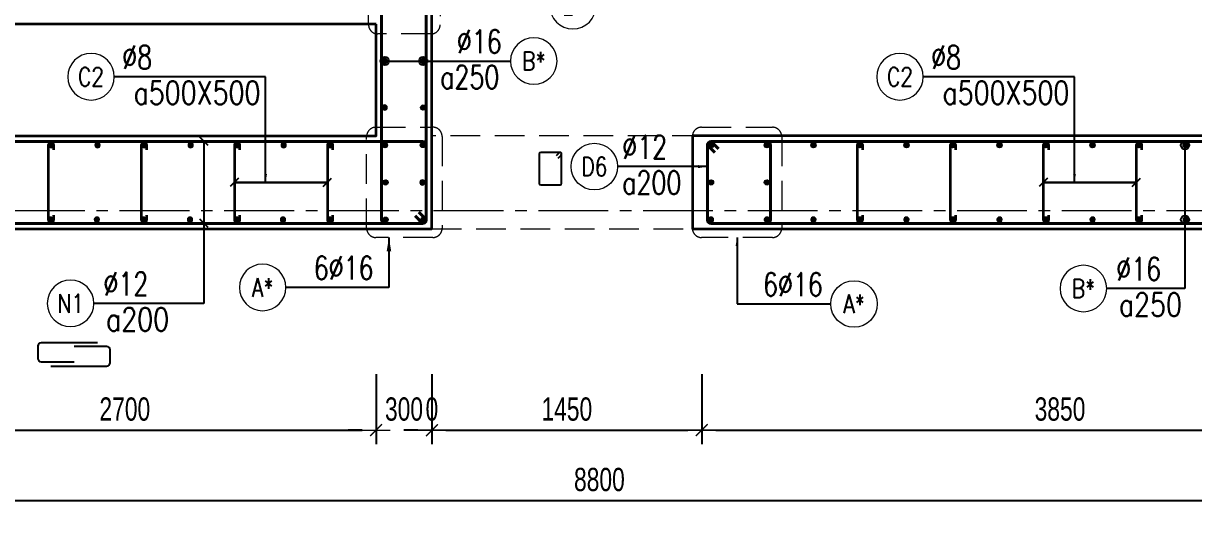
# Model space of a CAD drawing. Header units: millimetres. Extents: x 738475 to 1279438, y -34239 to 156422.
# Drawn here: x 1065577 to 1071865, y 138633 to 141270 of the extents above; entities that cross this region are included whole.
import ezdxf
from ezdxf.enums import TextEntityAlignment as Align

# ---------------------------------------------------------------- set-up
doc = ezdxf.new("R2010")
doc.units = ezdxf.units.MM
doc.header["$MEASUREMENT"] = 0
doc.linetypes.add('HIDDEN2', pattern=[4.7625, 3.175, -1.5875])
doc.linetypes.add('HT_Grid$0$CENTER2', pattern=[1.125, 0.75, -0.125, 0.125, -0.125])
doc.layers.get('0').update_dxf_attribs({"lineweight": 20})
doc.layers.get('Defpoints').update_dxf_attribs({"color": 151, "lineweight": 9})
for name, color, linetype, lineweight in [('HT_Grid$0$NDC_S_AXIS', 5, 'HT_Grid$0$CENTER2', 13), ('KC-LEADER', 153, 'Continuous', 18), ('KC-THEP', 6, 'Continuous', 40), ('NDC_S_BEAM', 3, 'HIDDEN2', 20), ('NDC_S_DIM', 1, 'Continuous', 15), ('NDC_S_HIDDEN', 8, 'HIDDEN2', 13), ('NDC_S_LEADER', 1, 'Continuous', 15), ('NDC_S_REBAR', 4, 'Continuous', 35), ('NDC_S_STIRRUP', 4, 'Continuous', 40), ('NDC_S_VN TEXT', 7, 'Continuous', 20), ('NDC_S_WALL', 6, 'Continuous', 35)]:
    doc.layers.add(name, color=color, linetype=linetype, lineweight=lineweight)
doc.layers.add('Leader', color=6, linetype='Continuous')
doc.layers.add('Ligature', color=1, linetype='Continuous')
doc.styles.add('NDC_ARIAL', font='arial.ttf', dxfattribs={"width": 0.85})
doc.styles.add('NDC_DIM', font='', dxfattribs={"width": 0.75})
doc.styles.add('NDC_EN TXT', font='romans.shx', dxfattribs={"width": 0.8})
doc.styles.get('NDC_DIM').set_extended_font_data('Dotum')
doc.dimstyles.new('NDC_1-50', dxfattribs={"dimscale": 50, "dimtxt": 2.5, "dimasz": 1, "dimexe": 1.5, "dimexo": 0, "dimgap": 0.8, "dimtad": 1, "dimdec": 0, "dimdsep": 46, "dimtxsty": 'NDC_ARIAL', "dimblk": 'DIMMARK', "dimcen": 49999.938995, "dimdle": 1.5, "dimclrd": 1, "dimclre": 1, "dimclrt": 3, "dimadec": 0, "dimazin": 0, "dimtfac": 1, "dimtdec": 0, "dimtix": 1, "dimtmove": 2, "dimatfit": 3, "dimfxl": 1, "dimarcsym": 0})
doc.dimstyles.new('NDC_dim_30', dxfattribs={"dimscale": 30, "dimtxt": 2.5, "dimasz": 1.5, "dimexe": 1.5, "dimexo": 2.5, "dimgap": 1, "dimtad": 1, "dimdec": 0, "dimzin": 0, "dimdsep": 46, "dimtxsty": 'NDC_DIM', "dimblk": 'DIMMARK', "dimcen": 0.09, "dimdle": 1.2, "dimclrd": 1, "dimclre": 1, "dimclrt": 3, "dimadec": 0, "dimazin": 0, "dimtfac": 1, "dimtdec": 0, "dimtix": 1, "dimtofl": 0, "dimtmove": 0, "dimatfit": 3, "dimfxl": 6, "dimfxlon": 1, "dimtolj": 1, "dimtzin": 0, "dimarcsym": 0})
doc.dimstyles.new('NDC_dim_50', dxfattribs={"dimscale": 50, "dimtxt": 2.5, "dimasz": 1.5, "dimexe": 1.5, "dimexo": 2.5, "dimgap": 1, "dimtad": 1, "dimdec": 0, "dimzin": 0, "dimdsep": 46, "dimtxsty": 'NDC_DIM', "dimblk": 'DIMMARK', "dimcen": 0.09, "dimdle": 1.2, "dimclrd": 1, "dimclre": 1, "dimclrt": 3, "dimadec": 0, "dimazin": 0, "dimtfac": 1, "dimtdec": 0, "dimtix": 1, "dimtofl": 0, "dimtmove": 0, "dimatfit": 3, "dimfxl": 6, "dimfxlon": 1, "dimtolj": 1, "dimtzin": 0, "dimarcsym": 0})

# ---------------------------------------------------------------- blocks, each defined once
blk = doc.blocks.new('THEP')
at = {"layer": 'KC-LEADER', "color": 6}
blk.add_circle((0, 0), 14, dxfattribs=at)
at = {"layer": 'KC-THEP'}
for p, q in [((-14, 0), (14, 0)), ((9.9, 9.9), (-9.9, -9.9)), ((-9.9, 9.9), (9.9, -9.9)), ((0, 14), (0, -14))]:
    blk.add_line(p, q, dxfattribs=at)
blk = doc.blocks.new('DIMMARK')
at = {"layer": 'NDC_S_DIM', "color": 1}
blk.add_line((-1.5, 0), (1, 0), dxfattribs=at)
at = {"layer": 'NDC_S_DIM', "color": 2, "const_width": 0.1}
blk.add_lwpolyline([(-0.424, -0.424), (0.424, 0.424)], dxfattribs=at)
blk = doc.blocks.new('*U10')
blk.add_circle((2.5, 0), 2.5)
at = {"layer": 'NDC_S_VN TEXT', "color": 3, "style": 'NDC_EN TXT'}
for tag, width, p in [('DK2', 0.75, (-0.85, 0.85)), ('KC2', 0.8, (-0.85, -2.97))]:
    blk.add_attdef(tag, text='', height=2.5, dxfattribs=dict(at, width=width)).set_placement(p, align=Align.RIGHT)
at = {"layer": 'NDC_S_VN TEXT', "color": 7, "style": 'NDC_EN TXT', "width": 0.8}
blk.add_attdef('SH3', text='', height=2, dxfattribs=at).set_placement((2.5, 0), align=Align.MIDDLE)
blk = doc.blocks.new('A$C72321851')
at = {"layer": 'Ligature'}
for points in [[(-60.9, -129.3), (-60.9, 170.9, -0.414214), (-43.3, 188.5), (25.8, 188.5, -0.414214), (43.4, 170.9), (43.4, -4.3)], [(-39.7, -4.3), (-39.7, -179.5, 0.414214), (-22.1, -197.1), (47, -197.1, 0.414214), (64.6, -179.5), (64.6, 120.7)]]:
    blk.add_lwpolyline(points, format="xyb", dxfattribs=at)
blk = doc.blocks.new('*U9')
blk.add_circle((2.5, 0), 2.5)
at = {"layer": 'NDC_S_VN TEXT', "color": 3, "style": 'NDC_EN TXT', "width": 0.75}
blk.add_attdef('DK2', text='', height=2.5, dxfattribs=at).set_placement((-0.85, 0.85), align=Align.RIGHT)
at = {"layer": 'NDC_S_VN TEXT', "color": 7, "style": 'NDC_EN TXT', "width": 0.8}
blk.add_attdef('SH3', text='', height=2, dxfattribs=at).set_placement((2.5, 0), align=Align.MIDDLE)
blk = doc.blocks.new('*U13')
blk.add_circle((-2.5, 0), 2.5)
at = {"layer": 'NDC_S_VN TEXT', "color": 3, "style": 'NDC_EN TXT', "width": 0.75}
blk.add_attdef('DK1', (0.5, 0.85), '', height=2.5, dxfattribs=at)
at = {"layer": 'NDC_S_VN TEXT', "color": 7, "style": 'NDC_EN TXT', "width": 0.8}
blk.add_attdef('SH2', text='', height=2, dxfattribs=at).set_placement((-2.5, 0), align=Align.MIDDLE)
blk = doc.blocks.new('*U11')
blk.add_circle((-2.5, 0), 2.5)
at = {"layer": 'NDC_S_VN TEXT', "color": 3, "style": 'NDC_EN TXT', "width": 0.75}
for tag, p in [('DK1', (0.5, 0.85)), ('KC1', (0.5, -2.97))]:
    blk.add_attdef(tag, p, '', height=2.5, dxfattribs=at)
at = {"layer": 'NDC_S_VN TEXT', "color": 7, "style": 'NDC_EN TXT', "width": 0.8}
blk.add_attdef('SH2', text='', height=2, dxfattribs=at).set_placement((-2.5, 0), align=Align.MIDDLE)
blk = doc.blocks.new('*D990')
at = {"layer": 'Defpoints', "color": 0, "transparency": 16777216}
for p in [(1064771.7, 140747.9), (1067471.7, 140747.9), (1067471.7, 139085.9)]:
    blk.add_point(p, dxfattribs=at)
at = {"layer": 'NDC_S_DIM', "color": 1, "lineweight": -2, "transparency": 16777216}
for p, q in [((1064771.7, 139385.9), (1064771.7, 139010.9)), ((1067471.7, 139385.9), (1067471.7, 139010.9)), ((1064846.7, 139085.9), (1067396.7, 139085.9))]:
    blk.add_line(p, q, dxfattribs=at)
at = {"layer": 'NDC_S_DIM', "color": 1, "lineweight": -2, "transparency": 16777216, "xscale": 75, "yscale": 75, "zscale": 75, "rotation": 180}
blk.add_blockref('DIMMARK', (1064771.7, 139085.9), dxfattribs=at)
at = {"layer": 'NDC_S_DIM', "color": 1, "lineweight": -2, "transparency": 16777216, "xscale": 75, "yscale": 75, "zscale": 75}
blk.add_blockref('DIMMARK', (1067471.7, 139085.9), dxfattribs=at)
at = {"layer": 'NDC_S_DIM', "color": 3, "transparency": 16777216, "insert": (1066121.7, 139198.5), "char_height": 125, "attachment_point": 5, "style": 'NDC_DIM'}
blk.add_mtext('\\A1;2700', dxfattribs=at)
blk = doc.blocks.new('*D991')
at = {"layer": 'Defpoints', "color": 0, "transparency": 16777216}
for p in [(1067471.7, 140747.9), (1067771.7, 140747.9), (1067771.7, 139085.9)]:
    blk.add_point(p, dxfattribs=at)
at = {"layer": 'NDC_S_DIM', "color": 1, "lineweight": -2, "transparency": 16777216}
for p, q in [((1067471.7, 139385.9), (1067471.7, 139010.9)), ((1067771.7, 139385.9), (1067771.7, 139010.9)), ((1067396.7, 139085.9), (1067321.7, 139085.9)), ((1067846.7, 139085.9), (1067921.7, 139085.9))]:
    blk.add_line(p, q, dxfattribs=at)
at = {"layer": 'NDC_S_DIM', "color": 1, "lineweight": -2, "transparency": 16777216, "xscale": 75, "yscale": 75, "zscale": 75}
blk.add_blockref('DIMMARK', (1067471.7, 139085.9), dxfattribs=at)
at = {"layer": 'NDC_S_DIM', "color": 1, "lineweight": -2, "transparency": 16777216, "xscale": 75, "yscale": 75, "zscale": 75, "rotation": 180}
blk.add_blockref('DIMMARK', (1067771.7, 139085.9), dxfattribs=at)
at = {"layer": 'NDC_S_DIM', "color": 3, "transparency": 16777216, "insert": (1067621.7, 139198.5), "char_height": 125, "attachment_point": 5, "style": 'NDC_DIM'}
blk.add_mtext('\\A1;300', dxfattribs=at)
blk = doc.blocks.new('*D992')
at = {"layer": 'Defpoints', "color": 0, "transparency": 16777216}
for p in [(1067771.7, 140747.9), (1067771.7, 140747.9), (1067771.7, 139085.9)]:
    blk.add_point(p, dxfattribs=at)
at = {"layer": 'NDC_S_DIM', "color": 1, "lineweight": -2, "transparency": 16777216}
for p, q in [((1067771.7, 139385.9), (1067771.7, 139010.9)), ((1067771.7, 139385.9), (1067771.7, 139010.9)), ((1067696.7, 139085.9), (1067621.7, 139085.9)), ((1067846.7, 139085.9), (1067921.7, 139085.9))]:
    blk.add_line(p, q, dxfattribs=at)
at = {"layer": 'NDC_S_DIM', "color": 1, "lineweight": -2, "transparency": 16777216, "xscale": 75, "yscale": 75, "zscale": 75}
blk.add_blockref('DIMMARK', (1067771.7, 139085.9), dxfattribs=at)
at = {"layer": 'NDC_S_DIM', "color": 1, "lineweight": -2, "transparency": 16777216, "xscale": 75, "yscale": 75, "zscale": 75, "rotation": 180}
blk.add_blockref('DIMMARK', (1067771.7, 139085.9), dxfattribs=at)
at = {"layer": 'NDC_S_DIM', "color": 3, "transparency": 16777216, "insert": (1067771.7, 139198.5), "char_height": 125, "attachment_point": 5, "style": 'NDC_DIM'}
blk.add_mtext('\\A1;0', dxfattribs=at)
blk = doc.blocks.new('*D993')
at = {"layer": 'Defpoints', "color": 0, "transparency": 16777216}
for p in [(1067771.7, 140747.9), (1069221.7, 140247.9), (1069221.7, 139085.9)]:
    blk.add_point(p, dxfattribs=at)
at = {"layer": 'NDC_S_DIM', "color": 1, "lineweight": -2, "transparency": 16777216}
for p, q in [((1067771.7, 139385.9), (1067771.7, 139010.9)), ((1069221.7, 139385.9), (1069221.7, 139010.9)), ((1067846.7, 139085.9), (1069146.7, 139085.9))]:
    blk.add_line(p, q, dxfattribs=at)
at = {"layer": 'NDC_S_DIM', "color": 1, "lineweight": -2, "transparency": 16777216, "xscale": 75, "yscale": 75, "zscale": 75, "rotation": 180}
blk.add_blockref('DIMMARK', (1067771.7, 139085.9), dxfattribs=at)
at = {"layer": 'NDC_S_DIM', "color": 1, "lineweight": -2, "transparency": 16777216, "xscale": 75, "yscale": 75, "zscale": 75}
blk.add_blockref('DIMMARK', (1069221.7, 139085.9), dxfattribs=at)
at = {"layer": 'NDC_S_DIM', "color": 3, "transparency": 16777216, "insert": (1068496.7, 139198.5), "char_height": 125, "attachment_point": 5, "style": 'NDC_DIM'}
blk.add_mtext('\\A1;1450', dxfattribs=at)
blk = doc.blocks.new('*D994')
at = {"layer": 'Defpoints', "color": 0, "transparency": 16777216}
for p in [(1073071.7, 140747.9), (1069221.7, 140247.9), (1073071.7, 139085.9)]:
    blk.add_point(p, dxfattribs=at)
at = {"layer": 'NDC_S_DIM', "color": 1, "lineweight": -2, "transparency": 16777216}
for p, q in [((1069221.7, 139385.9), (1069221.7, 139010.9)), ((1073071.7, 139385.9), (1073071.7, 139010.9)), ((1069296.7, 139085.9), (1072996.7, 139085.9))]:
    blk.add_line(p, q, dxfattribs=at)
at = {"layer": 'NDC_S_DIM', "color": 1, "lineweight": -2, "transparency": 16777216, "xscale": 75, "yscale": 75, "zscale": 75, "rotation": 180}
blk.add_blockref('DIMMARK', (1069221.7, 139085.9), dxfattribs=at)
at = {"layer": 'NDC_S_DIM', "color": 1, "lineweight": -2, "transparency": 16777216, "xscale": 75, "yscale": 75, "zscale": 75}
blk.add_blockref('DIMMARK', (1073071.7, 139085.9), dxfattribs=at)
at = {"layer": 'NDC_S_DIM', "color": 3, "transparency": 16777216, "insert": (1071146.7, 139198.5), "char_height": 125, "attachment_point": 5, "style": 'NDC_DIM'}
blk.add_mtext('\\A1;3850', dxfattribs=at)
blk = doc.blocks.new('*D999')
at = {"layer": 'Defpoints', "color": 0, "transparency": 16777216}
for p in [(1064271.7, 140247.9), (1073071.7, 140266.2), (1073071.7, 138707.6)]:
    blk.add_point(p, dxfattribs=at)
at = {"layer": 'NDC_S_DIM', "color": 1, "lineweight": -2, "transparency": 16777216}
for p, q in [((1064271.7, 139007.6), (1064271.7, 138632.6)), ((1073071.7, 139007.6), (1073071.7, 138632.6)), ((1064346.7, 138707.6), (1072996.7, 138707.6))]:
    blk.add_line(p, q, dxfattribs=at)
at = {"layer": 'NDC_S_DIM', "color": 1, "lineweight": -2, "transparency": 16777216, "xscale": 75, "yscale": 75, "zscale": 75, "rotation": 180}
blk.add_blockref('DIMMARK', (1064271.7, 138707.6), dxfattribs=at)
at = {"layer": 'NDC_S_DIM', "color": 1, "lineweight": -2, "transparency": 16777216, "xscale": 75, "yscale": 75, "zscale": 75}
blk.add_blockref('DIMMARK', (1073071.7, 138707.6), dxfattribs=at)
at = {"layer": 'NDC_S_DIM', "color": 3, "transparency": 16777216, "insert": (1068671.7, 138820.2), "char_height": 125, "attachment_point": 5, "style": 'NDC_DIM'}
blk.add_mtext('\\A1;8800', dxfattribs=at)

msp = doc.modelspace()

# ---------------------------------------------------------------- linework, layer by layer
at = {"layer": 'HT_Grid$0$NDC_S_AXIS', "ltscale": 500}
msp.add_line((1062156.128, 140266.203), (1078402.583, 140266.203), dxfattribs=at)
at = {"layer": 'Ligature'}
msp.add_lwpolyline([(1068450.555, 140546.958), (1068466.521, 140562.923, 0.66817864), (1068460.747, 140576.862), (1068356.118, 140576.862, 0.41421356), (1068347.954, 140568.697), (1068347.954, 140411.589, 0.41421356), (1068356.118, 140403.424), (1068460.747, 140403.424, 0.41421356), (1068468.912, 140411.589), (1068468.912, 140568.697, 0.66817864), (1068454.974, 140574.47), (1068439.008, 140558.504)], format="xyb", dxfattribs=at)
at = {"layer": 'NDC_S_BEAM', "ltscale": 50}
for p, q in [((1069221.673, 140666.203), (1067771.701, 140666.203)), ((1067771.701, 140166.203), (1069221.673, 140166.203))]:
    msp.add_line(p, q, dxfattribs=at)
at = {"layer": 'NDC_S_HIDDEN', "ltscale": 50}
for points in [[(1067481.406, 141518.185), (1067766.162, 141518.185, -0.41421356), (1067816.162, 141468.185), (1067816.162, 141263.177, -0.41421356), (1067766.162, 141213.177), (1067481.406, 141213.177, -0.41421356), (1067431.406, 141263.177), (1067431.406, 141468.185, -0.41421356)], [(1067470.991, 140712.446), (1067776.766, 140712.446, -0.41421356), (1067826.766, 140662.446), (1067826.766, 140170.524, -0.41421356), (1067776.766, 140120.524), (1067470.991, 140120.524, -0.41421356), (1067420.991, 140170.524), (1067420.991, 140662.446, -0.41421356)], [(1069220.963, 140712.446), (1069601.257, 140712.446, -0.41421356), (1069651.257, 140662.446), (1069651.257, 140170.524, -0.41421356), (1069601.257, 140120.524), (1069220.963, 140120.524, -0.41421356), (1069170.963, 140170.524), (1069170.963, 140662.446, -0.41421356)]]:
    msp.add_lwpolyline(points, format="xyb", close=True, dxfattribs=at)
at = {"layer": 'NDC_S_REBAR'}
for points in [[(1065740.185, 140591.203), (1065740.185, 140616.203, 1), (1065710.185, 140616.203), (1065710.185, 140216.203, 1), (1065740.185, 140216.203), (1065740.185, 140241.203)], [(1066240.185, 140591.203), (1066240.185, 140616.203, 1), (1066210.185, 140616.203), (1066210.185, 140216.203, 1), (1066240.185, 140216.203), (1066240.185, 140241.203)], [(1066740.185, 140591.203), (1066740.185, 140616.203, 1), (1066710.185, 140616.203), (1066710.185, 140216.203, 1), (1066740.185, 140216.203), (1066740.185, 140241.203)], [(1067240.185, 140591.203), (1067240.185, 140616.203, 1), (1067210.185, 140616.203), (1067210.185, 140216.203, 1), (1067240.185, 140216.203), (1067240.185, 140241.203)], [(1070086.673, 140591.203), (1070086.673, 140616.203, 1), (1070056.673, 140616.203), (1070056.673, 140216.203, 1), (1070086.673, 140216.203), (1070086.673, 140241.203)], [(1070586.673, 140591.203), (1070586.673, 140616.203, 1), (1070556.673, 140616.203), (1070556.673, 140216.203, 1), (1070586.673, 140216.203), (1070586.673, 140241.203)], [(1071086.673, 140591.203), (1071086.673, 140616.203, 1), (1071056.673, 140616.203), (1071056.673, 140216.203, 1), (1071086.673, 140216.203), (1071086.673, 140241.203)], [(1071586.673, 140591.203), (1071586.673, 140616.203, 1), (1071556.673, 140616.203), (1071556.673, 140216.203, 1), (1071586.673, 140216.203), (1071586.673, 140241.203)]]:
    msp.add_lwpolyline(points, format="xyb", dxfattribs=at)
at = {"layer": 'NDC_S_STIRRUP'}
for points in [[(1067701.701, 140256.203), (1067741.701, 140216.203, -0.41421356), (1067721.701, 140196.203), (1067521.701, 140196.203, -0.41421356), (1067501.701, 140216.203), (1067501.701, 142066.203, -0.41421356), (1067521.701, 142086.203), (1067721.701, 142086.203, -0.41421356), (1067741.701, 142066.203), (1067741.701, 140216.203, -0.41421356), (1067721.701, 140196.203), (1067681.701, 140236.203)], [(1064361.673, 140596.203), (1064321.673, 140636.203, 0.41421356), (1064301.673, 140616.203), (1064301.673, 140216.203, 0.41421356), (1064321.673, 140196.203), (1067721.701, 140196.203, 0.41421356), (1067741.701, 140216.203), (1067741.701, 140616.203, 0.41421356), (1067721.701, 140636.203), (1064321.673, 140636.203, 0.41421356), (1064301.673, 140616.203), (1064341.673, 140576.203)], [(1076681.673, 140596.203), (1076721.673, 140636.203, -0.41421356), (1076741.673, 140616.203), (1076741.673, 140216.203, -0.41421356), (1076721.673, 140196.203), (1069271.673, 140196.203, -0.41421356), (1069251.673, 140216.203), (1069251.673, 140616.203, -0.41421356), (1069271.673, 140636.203), (1076721.673, 140636.203, -0.41421356), (1076741.673, 140616.203), (1076701.673, 140576.203)], [(1069311.673, 140596.203), (1069271.673, 140636.203, 0.41421356), (1069251.673, 140616.203), (1069251.673, 140216.203, 0.41421356), (1069271.673, 140196.203), (1069571.673, 140196.203, 0.41421356), (1069591.673, 140216.203), (1069591.673, 140616.203, 0.41421356), (1069571.673, 140636.203), (1069271.673, 140636.203, 0.41421356), (1069251.673, 140616.203), (1069291.673, 140576.203)]]:
    msp.add_lwpolyline(points, format="xyb", dxfattribs=at)
at = {"layer": 'NDC_S_WALL'}
for points in [[(1064271.673, 149366.203), (1064271.673, 140166.203), (1067771.673, 140166.203), (1067771.673, 142116.203), (1067471.673, 142116.203), (1067471.673, 141466.203), (1064771.673, 141466.203), (1064771.673, 146866.203)], [(1067471.673, 141266.203), (1064771.673, 141266.203), (1064771.673, 140666.203), (1067471.673, 140666.203), (1067471.673, 141266.203)], [(1073471.673, 140666.203), (1069171.673, 140666.203), (1069171.673, 140166.203), (1076771.673, 140166.203)]]:
    msp.add_lwpolyline(points, dxfattribs=at)

# ---------------------------------------------------------------- block references
at = {"layer": 'KC-THEP', "xscale": -1}
for p, rotation in [((1067518.16, 141068.051), 350.3314355636191), ((1067518.16, 140818.051), 350.3314355636191), ((1065725.185, 140616.203), 170.331435563619), ((1065975.185, 140616.203), 170.331435563619), ((1066225.185, 140616.203), 170.331435563619), ((1066475.185, 140616.203), 170.331435563619), ((1066725.185, 140616.203), 170.331435563619), ((1066975.185, 140616.203), 170.331435563619), ((1067225.185, 140616.203), 170.331435563619), ((1067721.02, 140416.203), 170.331435563619), ((1065721.673, 140216.203), 170.331435563619), ((1065971.673, 140216.203), 170.331435563619), ((1066221.673, 140216.203), 170.331435563619), ((1066471.673, 140216.203), 170.331435563619), ((1066721.673, 140216.203), 170.331435563619), ((1066971.673, 140216.203), 170.331435563619), ((1067221.673, 140216.203), 170.331435563619), ((1069271.673, 140216.203), 170.331435563619), ((1069571.673, 140216.203), 170.331435563619), ((1069821.673, 140216.203), 170.331435563619), ((1070071.673, 140216.203), 170.331435563619), ((1070321.673, 140216.203), 170.331435563619), ((1070571.673, 140216.203), 170.331435563619), ((1070821.673, 140216.203), 170.331435563619), ((1071071.673, 140216.203), 170.331435563619), ((1071321.673, 140216.203), 170.331435563619), ((1071571.673, 140216.203), 170.331435563619), ((1071821.673, 140216.203), 170.331435563619)]:
    msp.add_blockref('THEP', p, dxfattribs=dict(at, rotation=rotation))
at = {"layer": 'KC-THEP'}
for p, rotation in [((1067725.185, 141068.051), 9.66856443638095), ((1067725.185, 140818.051), 9.66856443638095), ((1067518.869, 140616.203), 189.6685644363809), ((1067722.49, 140616.82), 189.6685644363809), ((1069271.673, 140616.203), 9.668564436380946), ((1069571.673, 140616.203), 9.668564436380946), ((1069821.673, 140616.203), 9.668564436380946), ((1070071.673, 140616.203), 9.668564436380946), ((1070321.673, 140616.203), 9.668564436380946), ((1070571.673, 140616.203), 9.668564436380946), ((1070821.673, 140616.203), 9.668564436380946), ((1071071.673, 140616.203), 9.668564436380946), ((1071321.673, 140616.203), 9.668564436380946), ((1071571.673, 140616.203), 9.668564436380946), ((1071821.673, 140616.203), 9.668564436380946), ((1067522.381, 140416.203), 189.6685644363809), ((1069271.673, 140416.203), 9.668564436380946), ((1069571.673, 140416.203), 9.668564436380946), ((1067522.381, 140216.203), 189.6685644363809), ((1067726.002, 140216.82), 189.6685644363809)]:
    msp.add_blockref('THEP', p, dxfattribs=dict(at, rotation=rotation))
at = {"layer": 'Leader', "xscale": -1, "rotation": 270.0000000000001}
msp.add_blockref('A$C72321851', (1065853.778, 139491.248), dxfattribs=at)
at = {"layer": 'NDC_S_VN TEXT'}
ref = msp.add_blockref('*U13', (1068404.29, 141365.681), dxfattribs=dict(at, xscale=-50, yscale=50, zscale=50))
ref.add_attrib('SH2', 'E*', dxfattribs={"color": 7, "height": 100, "style": 'NDC_EN TXT', "width": 0.8}).set_placement((1068529.29, 141365.681), align=Align.MIDDLE)
ref.add_attrib('DK1', '4%%C16', (1067923.933, 141407.956), dxfattribs={"color": 3, "height": 125, "style": 'NDC_EN TXT', "width": 0.75})
ref = msp.add_blockref('*U11', (1068194.131, 141068.051), dxfattribs=dict(at, xscale=-50, yscale=50, zscale=50))
ref.add_attrib('SH2', 'B*', dxfattribs={"color": 7, "height": 100, "style": 'NDC_EN TXT', "width": 0.8}).set_placement((1068319.131, 141068.051), align=Align.MIDDLE)
ref.add_attrib('DK1', '%%C16', (1067905.739, 141110.326), dxfattribs={"color": 3, "height": 125, "style": 'NDC_EN TXT', "width": 0.75})
ref.add_attrib('KC1', 'a250', (1067816.453, 140919.424), dxfattribs={"color": 3, "height": 125, "style": 'NDC_EN TXT', "width": 0.75})
ref = msp.add_blockref('*U10', (1066065.16, 140983.545), dxfattribs=dict(at, xscale=-50, yscale=50, zscale=50))
ref.add_attrib('SH3', 'C2', dxfattribs={"color": 7, "height": 100, "style": 'NDC_EN TXT', "width": 0.8}).set_placement((1065940.16, 140983.545), align=Align.MIDDLE)
ref.add_attrib('DK2', '%%c8', dxfattribs={"color": 3, "height": 125, "style": 'NDC_EN TXT', "width": 0.75}).set_placement((1066268.374, 141025.82), align=Align.RIGHT)
ref.add_attrib('KC2', 'a500X500', dxfattribs={"color": 3, "height": 125, "style": 'NDC_EN TXT', "width": 0.8}).set_placement((1066850.517, 140834.918), align=Align.RIGHT)
ref = msp.add_blockref('*U10', (1070411.648, 140983.545), dxfattribs=dict(at, xscale=-50, yscale=50, zscale=50))
ref.add_attrib('SH3', 'C2', dxfattribs={"color": 7, "height": 100, "style": 'NDC_EN TXT', "width": 0.8}).set_placement((1070286.648, 140983.545), align=Align.MIDDLE)
ref.add_attrib('DK2', '%%c8', dxfattribs={"color": 3, "height": 125, "style": 'NDC_EN TXT', "width": 0.75}).set_placement((1070614.862, 141025.82), align=Align.RIGHT)
ref.add_attrib('KC2', 'a500X500', dxfattribs={"color": 3, "height": 125, "style": 'NDC_EN TXT', "width": 0.8}).set_placement((1071197.005, 140834.918), align=Align.RIGHT)
at = {"layer": 'NDC_S_VN TEXT', "xscale": 50, "yscale": 50, "zscale": 50}
for name, p, values in [('*U11', (1068769.527, 140501.134), {'SH2': 'D6', 'DK1': '%%C12', 'KC1': 'a200'}), ('*U9', (1069914.837, 139763.619), {'SH3': 'A*', 'DK2': '6%%C16'})]:
    msp.add_blockref(name, p, dxfattribs=at).add_auto_attribs(values)
at = {"layer": 'NDC_S_VN TEXT'}
ref = msp.add_blockref('*U9', (1066987.085, 139852.205), dxfattribs=dict(at, xscale=-50, yscale=50, zscale=50))
ref.add_attrib('SH3', 'A*', dxfattribs={"color": 7, "height": 100, "style": 'NDC_EN TXT', "width": 0.8}).set_placement((1066862.085, 139852.205), align=Align.MIDDLE)
ref.add_attrib('DK2', '6%%C16', dxfattribs={"color": 3, "height": 125, "style": 'NDC_EN TXT', "width": 0.75}).set_placement((1067458.156, 139894.48), align=Align.RIGHT)
ref = msp.add_blockref('*U10', (1071397.549, 139846.49), dxfattribs=dict(at, xscale=-50, yscale=50, zscale=50))
ref.add_attrib('SH3', 'B*', dxfattribs={"color": 7, "height": 100, "style": 'NDC_EN TXT', "width": 0.8}).set_placement((1071272.549, 139846.49), align=Align.MIDDLE)
ref.add_attrib('DK2', '%%C16', dxfattribs={"color": 3, "height": 125, "style": 'NDC_EN TXT', "width": 0.75}).set_placement((1071690.049, 139888.766), align=Align.RIGHT)
ref.add_attrib('KC2', 'a250', dxfattribs={"color": 3, "height": 125, "style": 'NDC_EN TXT', "width": 0.8}).set_placement((1071801.954, 139697.863), align=Align.RIGHT)
ref = msp.add_blockref('*U10', (1065955.199, 139766.792), dxfattribs=dict(at, xscale=-50, yscale=50, zscale=50))
ref.add_attrib('SH3', 'N1', dxfattribs={"color": 7, "height": 100, "style": 'NDC_EN TXT', "width": 0.8}).set_placement((1065830.199, 139766.792), align=Align.MIDDLE)
ref.add_attrib('DK2', '%%C12', dxfattribs={"color": 3, "height": 125, "style": 'NDC_EN TXT', "width": 0.75}).set_placement((1066247.699, 139809.067), align=Align.RIGHT)
ref.add_attrib('KC2', 'a200', dxfattribs={"color": 3, "height": 125, "style": 'NDC_EN TXT', "width": 0.8}).set_placement((1066359.604, 139618.164), align=Align.RIGHT)

# ---------------------------------------------------------------- dimensions: what is measured, and where the dimension line sits
at = {"layer": 'NDC_S_DIM'}
for base, p1, p2, picture, middle in [((1067471.673, 139085.904), (1064771.673, 140747.898), (1067471.673, 140747.898), '*D990', (1066121.673, 139198.489)), ((1067771.673, 139085.904), (1067471.673, 140747.898), (1067771.673, 140747.898), '*D991', (1067621.673, 139198.489)), ((1067771.701, 139085.904), (1067771.673, 140747.898), (1067771.701, 140747.898), '*D992', (1067771.687, 139198.489)), ((1069221.673, 139085.904), (1067771.701, 140747.898), (1069221.673, 140247.898), '*D993', (1068496.687, 139198.489)), ((1073071.673, 139085.904), (1069221.673, 140247.898), (1073071.673, 140747.898), '*D994', (1071146.673, 139198.489))]:
    dim = msp.add_linear_dim(base=base, p1=p1, p2=p2, dimstyle='NDC_dim_50', override={"dimtmove": 1}, dxfattribs=at)
    dim.commit()
    dim.dimension.update_dxf_attribs({"geometry": picture, "text_midpoint": middle})
dim = msp.add_linear_dim(base=(1073071.673, 138707.632), p1=(1064271.673, 140247.898), p2=(1073071.673, 140266.203), dimstyle='NDC_dim_50', dxfattribs=at)
dim.commit()
dim.dimension.update_dxf_attribs({"geometry": '*D999', "text_midpoint": (1068671.673, 138820.216)})

# ---------------------------------------------------------------- leaders
at = {"layer": 'NDC_S_LEADER'}
for points, dimstyle, override in [([(1067518.16, 141068.051), (1068194.131, 141068.051)], 'NDC_dim_30', {"dimtad": 0, "dimldrblk": 'Origin'}), ([(1067725.185, 141068.051), (1068194.131, 141068.051)], 'NDC_dim_30', {"dimtad": 0, "dimldrblk": 'Origin'}), ([(1066878.057, 140416.203), (1066878.057, 140983.544), (1066065.16, 140983.544)], 'NDC_dim_30', {"dimgap": 1, "dimtad": 0}), ([(1071224.545, 140416.203), (1071224.545, 140983.544), (1070411.648, 140983.544)], 'NDC_dim_30', {"dimgap": 1, "dimtad": 0}), ([(1066546.946, 140636.203), (1066546.946, 139766.611), (1065955.199, 139766.611)], 'NDC_dim_30', {"dimtad": 0, "dimldrblk": 'Oblique'}), ([(1071818.16, 140616.203), (1071818.16, 139846.309), (1071397.549, 139846.309)], 'NDC_dim_30', {"dimgap": 1, "dimtad": 0, "dimldrblk": 'Origin'}), ([(1069251.673, 140501.134), (1068769.527, 140501.134)], 'NDC_1-50', {"dimgap": 0.8, "dimtad": 0}), ([(1066710.185, 140416.203), (1067210.185, 140416.203)], 'NDC_dim_30', {"dimtad": 0, "dimldrblk": 'Oblique'}), ([(1067210.185, 140416.203), (1066710.185, 140416.203)], 'NDC_dim_30', {"dimtad": 0, "dimldrblk": 'Oblique'}), ([(1071056.673, 140416.203), (1071556.673, 140416.203)], 'NDC_dim_30', {"dimtad": 0, "dimldrblk": 'Oblique'}), ([(1071556.673, 140416.203), (1071056.673, 140416.203)], 'NDC_dim_30', {"dimtad": 0, "dimldrblk": 'Oblique'}), ([(1071818.16, 140216.203), (1071818.16, 139846.309), (1071397.549, 139846.309)], 'NDC_dim_30', {"dimgap": 1, "dimtad": 0, "dimldrblk": 'Origin'}), ([(1066546.946, 140196.203), (1066546.946, 139766.611), (1065955.199, 139766.611)], 'NDC_dim_30', {"dimtad": 0, "dimldrblk": 'Oblique'}), ([(1067540.849, 140120.524), (1067540.849, 139852.024), (1066987.085, 139852.024)], 'NDC_dim_50', {"dimgap": 1, "dimtad": 0}), ([(1069411.11, 140120.524), (1069411.11, 139763.619), (1069914.837, 139763.619)], 'NDC_dim_30', {"dimtad": 0})]:
    msp.add_leader(points, dimstyle=dimstyle, override=override, dxfattribs=at)

doc.saveas('drawing.dxf')
